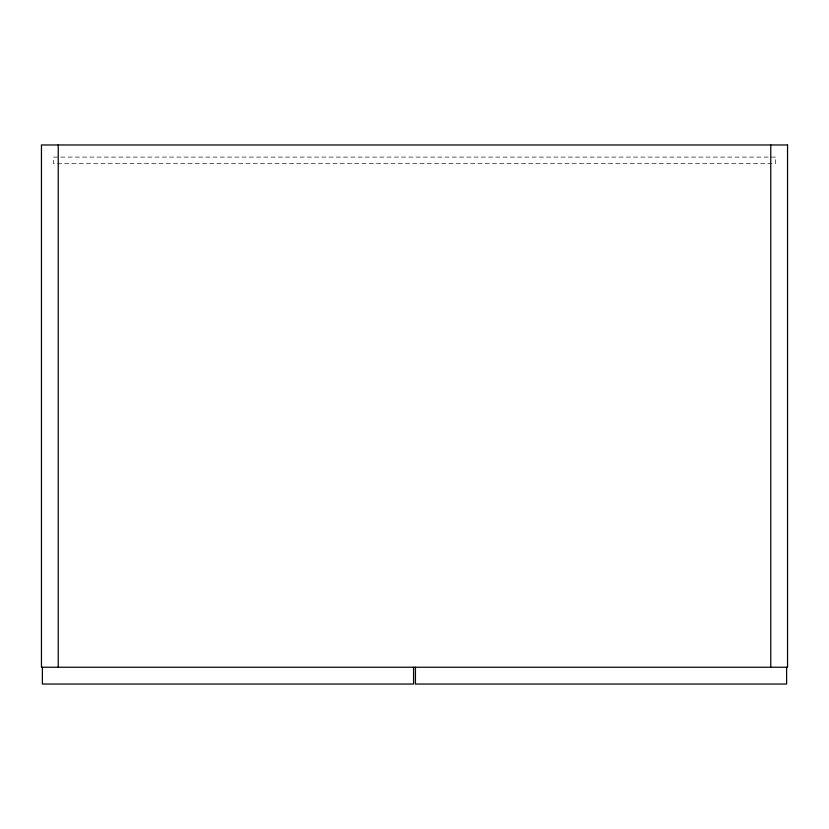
<?xml version="1.0" encoding="UTF-8"?>
<svg xmlns="http://www.w3.org/2000/svg" width="829" height="829" viewBox="0 0 829 829"><rect width="100%" height="100%" fill="white"/><g stroke="black" fill="none" stroke-linecap="round" stroke-linejoin="round"><path stroke-width="0.62" stroke-dasharray="4.14 3.11" d="M775.426 157.095L53.574 157.095L53.574 163.624L775.426 163.624L775.426 157.095"/><path stroke-width="1.24" d="M786.617 667.241L786.617 684.029L415.433 684.029L415.433 667.241M770.763 144.971L770.763 667.241M413.567 667.241L413.567 684.029L42.383 684.029L42.383 667.241M58.237 144.971L58.237 667.241M787.55 144.971L41.45 144.971L41.45 667.241L787.55 667.241L787.55 144.971"/></g></svg>
